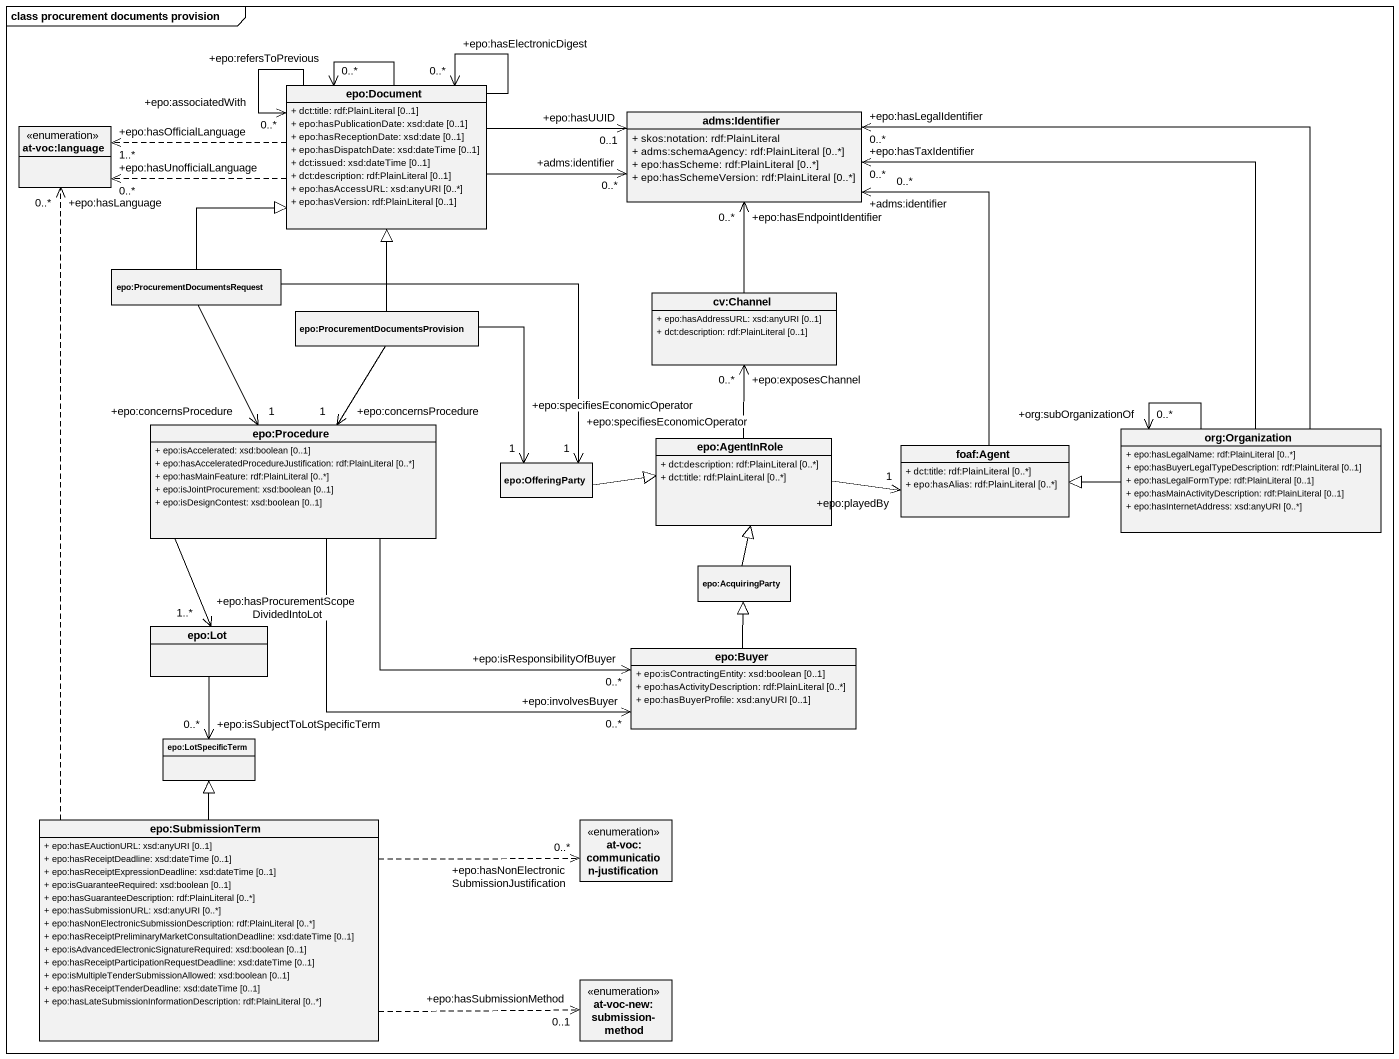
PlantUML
@startuml
mainframe class procurement documents provision
hide circle
hide empty members
skinparam classAttributeIconSize 0
class "epo:Document" as epo_Document {
  + dct:title: rdf:PlainLiteral [0..1]
  + epo:hasPublicationDate: xsd:date [0..1]
  + epo:hasReceptionDate: xsd:date [0..1]
  + epo:hasDispatchDate: xsd:dateTime [0..1]
  + dct:issued: xsd:dateTime [0..1]
  + dct:description: rdf:PlainLiteral [0..1]
  + epo:hasAccessURL: xsd:anyURI [0..*]
  + epo:hasVersion: rdf:PlainLiteral [0..1]
}
enum "at-voc:language" as at_voc_language
class "adms:Identifier" as adms_Identifier {
  + skos:notation: rdf:PlainLiteral
  + adms:schemaAgency: rdf:PlainLiteral [0..*]
  + epo:hasScheme: rdf:PlainLiteral [0..*]
  + epo:hasSchemeVersion: rdf:PlainLiteral [0..*]
}
class "epo:ProcurementDocumentsRequest" as epo_ProcurementDocumentsRequ
class "epo:ProcurementDocumentsProvision" as epo_ProcurementDocumentsProv
class "cv:Channel" as cv_Channel {
  + epo:hasAddressURL: xsd:anyURI [0..1]
  + dct:description: rdf:PlainLiteral [0..1]
}
class "epo:Procedure" as epo_Procedure {
  + epo:isAccelerated: xsd:boolean [0..1]
  + epo:hasAcceleratedProcedureJustification: rdf:PlainLiteral [0..*]
  + epo:hasMainFeature: rdf:PlainLiteral [0..*]
  + epo:isJointProcurement: xsd:boolean [0..1]
  + epo:isDesignContest: xsd:boolean [0..1]
}
class "epo:AgentInRole" as epo_AgentInRole {
  + dct:description: rdf:PlainLiteral [0..*]
  + dct:title: rdf:PlainLiteral [0..*]
}
class "foaf:Agent" as foaf_Agent {
  + dct:title: rdf:PlainLiteral [0..*]
  + epo:hasAlias: rdf:PlainLiteral [0..*]
}
class "org:Organization" as org_Organization {
  + epo:hasLegalName: rdf:PlainLiteral [0..*]
  + epo:hasBuyerLegalTypeDescription: rdf:PlainLiteral [0..1]
  + epo:hasLegalFormType: rdf:PlainLiteral [0..1]
  + epo:hasMainActivityDescription: rdf:PlainLiteral [0..1]
  + epo:hasInternetAddress: xsd:anyURI [0..*]
}
class "epo:OfferingParty" as epo_OfferingParty
class "epo:AcquiringParty" as epo_AcquiringParty
class "epo:Lot" as epo_Lot
class "epo:Buyer" as epo_Buyer {
  + epo:isContractingEntity: xsd:boolean [0..1]
  + epo:hasActivityDescription: rdf:PlainLiteral [0..*]
  + epo:hasBuyerProfile: xsd:anyURI [0..1]
}
class "epo:LotSpecificTerm" as epo_LotSpecificTerm
class "epo:SubmissionTerm" as epo_SubmissionTerm {
  + epo:hasEAuctionURL: xsd:anyURI [0..1]
  + epo:hasReceiptDeadline: xsd:dateTime [0..1]
  + epo:hasReceiptExpressionDeadline: xsd:dateTime [0..1]
  + epo:isGuaranteeRequired: xsd:boolean [0..1]
  + epo:hasGuaranteeDescription: rdf:PlainLiteral [0..*]
  + epo:hasSubmissionURL: xsd:anyURI [0..*]
  + epo:hasNonElectronicSubmissionDescription: rdf:PlainLiteral [0..*]
  + epo:hasReceiptPreliminaryMarketConsultationDeadline: xsd:dateTime [0..1]
  + epo:isAdvancedElectronicSignatureRequired: xsd:boolean [0..1]
  + epo:hasReceiptParticipationRequestDeadline: xsd:dateTime [0..1]
  + epo:isMultipleTenderSubmissionAllowed: xsd:boolean [0..1]
  + epo:hasReceiptTenderDeadline: xsd:dateTime [0..1]
  + epo:hasLateSubmissionInformationDescription: rdf:PlainLiteral [0..*]
}
enum "at-voc:communication-justification" as at_voc_communication
enum "at-voc-new:submission-method" as at_voc_new_submission_method
epo_Document --> "+epo:refersToPrevious\n0..*" epo_Document
epo_Document --> "+epo:associatedWith\n0..*" epo_Document
epo_Document --> "+epo:hasElectronicDigest\n0..*" epo_Document
epo_Document .left.> "+epo:hasUnofficialLanguage\n0..*" at_voc_language
epo_Document .left.> "+epo:hasOfficialLanguage\n1..*" at_voc_language
epo_Document -right-> "+adms:identifier\n0..*" adms_Identifier
epo_Document -right-> "+epo:hasUUID\n0..1" adms_Identifier
epo_ProcurementDocumentsRequ -up-|> epo_Document
epo_ProcurementDocumentsRequ --> "+epo:concernsProcedure\n1" epo_Procedure
epo_ProcurementDocumentsRequ -right-> "+epo:specifiesEconomicOperator\n1" epo_OfferingParty
epo_ProcurementDocumentsProv -up-|> epo_Document
epo_ProcurementDocumentsProv --> "+epo:concernsProcedure\n1" epo_Procedure
epo_ProcurementDocumentsProv --> "+epo:specifiesEconomicOperator\n1" epo_OfferingParty
cv_Channel -up-> "+epo:hasEndpointIdentifier\n0..*" adms_Identifier
epo_Procedure --> "+epo:hasProcurementScopeDividedIntoLot\n1..*" epo_Lot
epo_Procedure -right-> "+epo:involvesBuyer\n0..*" epo_Buyer
epo_Procedure -right-> "+epo:isResponsibilityOfBuyer\n0..*" epo_Buyer
epo_AgentInRole -up-> "+epo:exposesChannel\n0..*" cv_Channel
epo_AgentInRole -right-> "+epo:playedBy\n1" foaf_Agent
foaf_Agent -up-> "+adms:identifier\n0..*" adms_Identifier
org_Organization -up-> "+epo:hasLegalIdentifier\n0..*" adms_Identifier
org_Organization -up-> "+epo:hasTaxIdentifier\n0..*" adms_Identifier
org_Organization -left-|> foaf_Agent
org_Organization --> "+org:subOrganizationOf\n0..*" org_Organization
epo_OfferingParty -right-|> epo_AgentInRole
epo_AcquiringParty -up-|> epo_AgentInRole
epo_Lot --> "+epo:isSubjectToLotSpecificTerm\n0..*" epo_LotSpecificTerm
epo_Buyer -up-|> epo_AcquiringParty
epo_SubmissionTerm .up.> "+epo:hasLanguage\n0..*" at_voc_language
epo_SubmissionTerm -up-|> epo_LotSpecificTerm
epo_SubmissionTerm .right.> "+epo:hasNonElectronicSubmissionJustification\n0..*" at_voc_communication
epo_SubmissionTerm .right.> "+epo:hasSubmissionMethod\n0..1" at_voc_new_submission_method
@enduml
